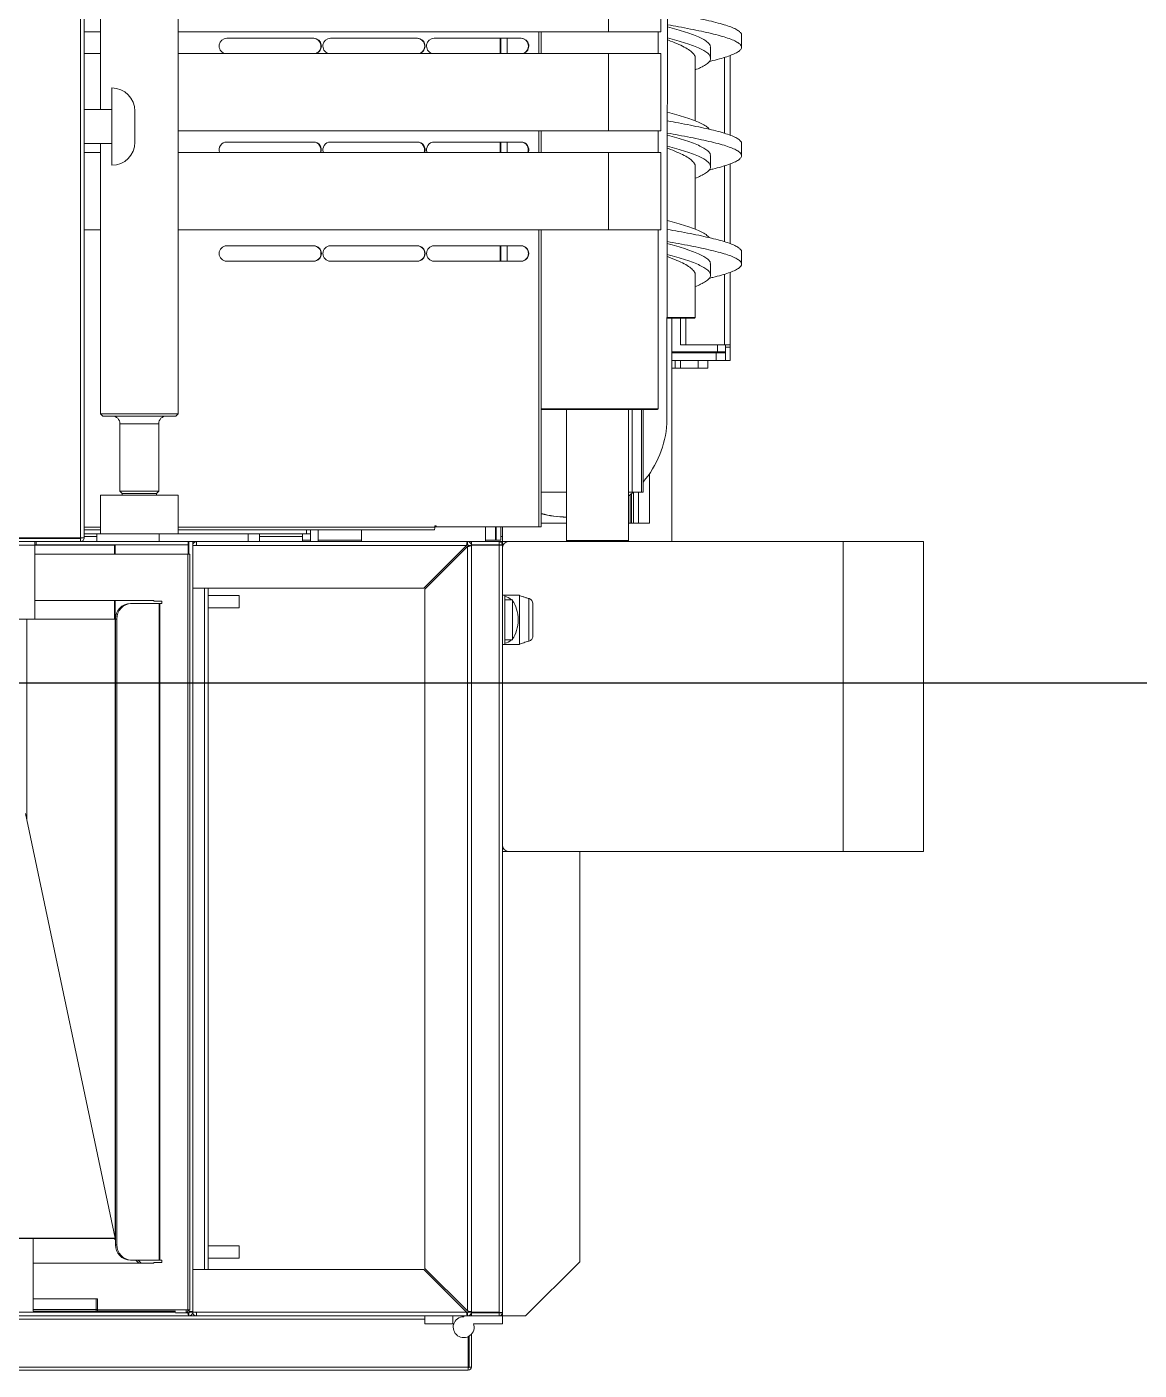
# Model space of a CAD drawing. Header units: millimetres. Extents: x 8553 to 64453, y 11523 to 72084.
# Drawn here: x 50456 to 51031, y 13649 to 14343 of the extents above; entities that cross this region are included whole.
import ezdxf

# ---------------------------------------------------------------- set-up
doc = ezdxf.new("R2010")
doc.units = ezdxf.units.MM
doc.layers.add('grey', color=254, linetype='Continuous')
doc.layers.add('tube_steam', color=140, linetype='Continuous')

msp = doc.modelspace()

# ---------------------------------------------------------------- linework, layer by layer
at = {"layer": 'grey', "linetype": 'Continuous', "lineweight": 15}
for p, q in [((50483.751, 14078.84), (50483.751, 16831.874)), ((50485.751, 16831.757), (50485.751, 14078.957)), ((50534.187, 14143.037), (50534.187, 16772.637)), ((50494.187, 16610.557), (50494.187, 14300.157)), ((50788.899, 15395.707), (50786.76, 14138.008)), ((50756.536, 14380.391), (50756.536, 14340.391)), ((50783.641, 14340.391), (50783.641, 14380.391)), ((50494.187, 14340.391), (50485.751, 14340.391)), ((50756.536, 14340.391), (50534.187, 14340.391)), ((50604.288, 14336.988), (50559.38, 14336.988)), ((50657.861, 14336.988), (50612.954, 14336.988)), ((50711.435, 14336.988), (50666.527, 14336.988)), ((50700.551, 14336.988), (50700.551, 14329.191)), ((50700.951, 14336.988), (50700.951, 14329.191)), ((50704.237, 14336.988), (50704.237, 14329.191)), ((50720.574, 14340.391), (50720.574, 14329.191)), ((50721.83, 14329.191), (50721.83, 14340.391)), ((50783.641, 14340.391), (50756.536, 14340.391)), ((50782.151, 14329.191), (50782.151, 14340.391)), ((50825.29, 14332.337), (50825.29, 14338.645)), ((50809.29, 14326.691), (50809.29, 14332.337)), ((50494.187, 14329.191), (50485.751, 14329.191)), ((50756.536, 14329.191), (50534.187, 14329.191)), ((50756.536, 14329.191), (50756.536, 14289.191)), ((50783.641, 14329.191), (50756.536, 14329.191)), ((50783.641, 14289.191), (50783.641, 14329.191)), ((50801.351, 14294.302), (50801.351, 14326.691)), ((50816.549, 14327.119), (50816.549, 14287.864)), ((50819.349, 14328.059), (50819.349, 14286.914)), ((50499.932, 14271.357), (50499.932, 14311.357)), ((50499.932, 14300.157), (50485.751, 14300.157)), ((50511.932, 14299.357), (50511.932, 14283.357)), ((50756.536, 14289.191), (50534.187, 14289.191)), ((50720.574, 14289.191), (50720.574, 14277.991)), ((50721.83, 14277.991), (50721.83, 14289.191)), ((50783.641, 14289.191), (50756.536, 14289.191)), ((50782.151, 14277.991), (50782.151, 14289.191)), ((50485.751, 14282.557), (50499.932, 14282.557)), ((50494.187, 14282.557), (50494.187, 14143.037)), ((50604.288, 14283.388), (50559.38, 14283.388)), ((50657.861, 14283.388), (50612.954, 14283.388)), ((50711.435, 14283.388), (50666.527, 14283.388)), ((50700.551, 14283.388), (50700.551, 14277.991)), ((50700.951, 14283.388), (50700.951, 14277.991)), ((50704.237, 14283.388), (50704.237, 14277.991)), ((50825.29, 14276.337), (50825.29, 14282.645)), ((50494.187, 14277.991), (50485.751, 14277.991)), ((50756.536, 14277.991), (50534.187, 14277.991)), ((50756.536, 14277.991), (50756.536, 14237.991)), ((50783.641, 14277.991), (50756.536, 14277.991)), ((50783.641, 14237.991), (50783.641, 14277.991)), ((50809.29, 14270.691), (50809.29, 14276.337)), ((50801.351, 14238.302), (50801.351, 14270.691)), ((50816.549, 14271.119), (50816.549, 14231.864)), ((50819.349, 14272.059), (50819.349, 14230.914)), ((50494.187, 14237.991), (50485.751, 14237.991)), ((50756.536, 14237.991), (50534.187, 14237.991)), ((50720.574, 14237.991), (50720.574, 14084.588)), ((50721.83, 14084.588), (50721.83, 14237.991)), ((50783.641, 14237.991), (50756.536, 14237.991)), ((50782.151, 14145.597), (50782.151, 14237.991)), ((50604.288, 14229.788), (50559.38, 14229.788)), ((50657.861, 14229.788), (50612.954, 14229.788)), ((50711.435, 14229.788), (50666.527, 14229.788)), ((50700.551, 14229.788), (50700.551, 14221.788)), ((50700.951, 14229.788), (50700.951, 14221.788)), ((50704.237, 14229.788), (50704.237, 14221.788)), ((50825.29, 14220.337), (50825.29, 14226.645)), ((50559.38, 14221.788), (50604.288, 14221.788)), ((50612.954, 14221.788), (50657.861, 14221.788)), ((50666.527, 14221.788), (50711.435, 14221.788)), ((50809.29, 14214.691), (50809.29, 14220.337)), ((50801.351, 14192.797), (50801.351, 14214.691)), ((50816.549, 14215.119), (50816.549, 14178.557)), ((50819.349, 14216.059), (50819.349, 14178.557)), ((50786.853, 14192.397), (50800.951, 14192.397)), ((50786.854, 14192.797), (50801.351, 14192.797)), ((50789.351, 14076.957), (50789.351, 14192.397)), ((50793.749, 14192.397), (50793.749, 14178.557)), ((50796.549, 14192.397), (50796.549, 14178.557)), ((50800.951, 14192.397), (50801.351, 14192.797)), ((50796.549, 14178.557), (50793.749, 14178.557)), ((50796.549, 14178.557), (50816.549, 14178.557)), ((50812.951, 14178.557), (50812.951, 14174.957)), ((50819.349, 14178.557), (50816.549, 14178.557)), ((50816.949, 14178.557), (50816.949, 14177.357)), ((50816.949, 14177.357), (50816.949, 14174.557)), ((50816.949, 14177.357), (50819.349, 14177.357)), ((50816.951, 14178.557), (50816.951, 14177.357)), ((50819.349, 14178.557), (50819.349, 14177.357)), ((50819.349, 14177.357), (50819.349, 14170.557)), ((50812.951, 14174.957), (50789.351, 14174.957)), ((50789.351, 14174.557), (50812.235, 14174.557)), ((50791.024, 14170.557), (50789.351, 14170.557)), ((50791.024, 14166.557), (50791.024, 14170.557)), ((50793.7, 14170.557), (50791.024, 14170.557)), ((50793.7, 14166.557), (50793.7, 14170.557)), ((50793.7, 14170.557), (50801.773, 14170.557)), ((50802.934, 14170.557), (50801.773, 14170.557)), ((50802.934, 14166.557), (50802.934, 14170.557)), ((50807.871, 14170.557), (50802.934, 14170.557)), ((50807.871, 14166.557), (50807.871, 14170.557)), ((50807.871, 14170.557), (50812.235, 14170.557)), ((50812.235, 14170.557), (50812.235, 14174.557)), ((50812.235, 14174.557), (50816.951, 14174.557)), ((50812.235, 14170.557), (50816.951, 14170.557)), ((50812.951, 14174.957), (50816.949, 14174.957)), ((50816.932, 14174.557), (50816.949, 14174.821)), ((50816.951, 14170.557), (50816.951, 14174.557)), ((50819.349, 14170.557), (50816.951, 14170.557)), ((50791.024, 14166.557), (50789.351, 14166.557)), ((50793.7, 14166.557), (50791.024, 14166.557)), ((50802.934, 14166.557), (50793.7, 14166.557)), ((50807.871, 14166.557), (50802.934, 14166.557)), ((50494.187, 14143.037), (50495.387, 14141.837)), ((50494.187, 14143.037), (50534.187, 14143.037)), ((50532.987, 14141.837), (50534.187, 14143.037)), ((50765.213, 14145.597), (50721.83, 14145.597)), ((50765.03, 14145.197), (50721.83, 14145.197)), ((50734.951, 14145.197), (50734.951, 14077.597)), ((50781.751, 14145.197), (50765.03, 14145.197)), ((50782.151, 14145.597), (50765.213, 14145.597)), ((50766.951, 14077.597), (50766.951, 14145.197)), ((50768.834, 14145.197), (50768.834, 14102.557)), ((50773.583, 14145.197), (50773.583, 14102.557)), ((50774.43, 14145.197), (50774.43, 14102.557)), ((50781.751, 14145.197), (50782.151, 14145.597)), ((50532.987, 14141.837), (50495.387, 14141.837)), ((50504.187, 14137.837), (50504.187, 14103.037)), ((50524.187, 14137.837), (50504.187, 14137.837)), ((50524.187, 14103.037), (50524.187, 14137.837)), ((50777.772, 14086.557), (50777.772, 14112.111)), ((50494.187, 14100.957), (50494.187, 14080.957)), ((50494.187, 14100.957), (50494.925, 14100.957)), ((50494.925, 14100.957), (50534.187, 14100.957)), ((50504.187, 14103.037), (50505.387, 14101.837)), ((50504.187, 14103.037), (50524.187, 14103.037)), ((50505.387, 14101.837), (50505.387, 14100.957)), ((50522.987, 14101.837), (50505.387, 14101.837)), ((50522.987, 14101.837), (50524.187, 14103.037)), ((50522.987, 14100.957), (50522.987, 14101.837)), ((50534.187, 14080.957), (50534.187, 14100.957)), ((50721.83, 14102.557), (50734.951, 14102.557)), ((50766.951, 14102.557), (50768.834, 14102.557)), ((50767.769, 14086.557), (50767.769, 14101.211)), ((50768.492, 14086.557), (50768.492, 14101.813)), ((50768.834, 14102.557), (50773.583, 14102.557)), ((50769.538, 14086.557), (50769.538, 14102.557)), ((50772.068, 14086.557), (50772.068, 14102.557)), ((50774.43, 14102.557), (50773.583, 14102.557)), ((50734.951, 14086.557), (50721.83, 14086.557)), ((50734.71, 14089.64), (50734.951, 14089.64)), ((50767.769, 14086.557), (50766.951, 14086.557)), ((50768.492, 14086.557), (50767.769, 14086.557)), ((50769.538, 14086.557), (50768.492, 14086.557)), ((50772.068, 14086.557), (50769.538, 14086.557)), ((50777.772, 14086.557), (50772.068, 14086.557)), ((50485.751, 14084.508), (50494.187, 14084.508)), ((50485.751, 14082.988), (50494.187, 14082.988)), ((50485.751, 14080.957), (50492.187, 14080.957)), ((50485.751, 14079.597), (50492.187, 14079.597)), ((50492.187, 14080.957), (50492.187, 14076.957)), ((50492.187, 14080.957), (50524.412, 14080.957)), ((50524.412, 14076.957), (50524.412, 14080.957)), ((50524.412, 14080.957), (50570.462, 14080.957)), ((50534.187, 14084.508), (50666.865, 14084.508)), ((50534.187, 14082.988), (50666.601, 14082.988)), ((50570.462, 14076.957), (50570.462, 14080.957)), ((50570.462, 14080.957), (50576.242, 14080.957)), ((50576.242, 14076.957), (50576.242, 14080.957)), ((50576.242, 14080.957), (50600.551, 14080.957)), ((50576.242, 14079.597), (50598.551, 14079.597)), ((50598.551, 14080.957), (50598.551, 14079.597)), ((50598.551, 14079.597), (50598.551, 14076.957)), ((50600.551, 14080.957), (50600.551, 14082.988)), ((50600.551, 14080.957), (50602.551, 14080.957)), ((50602.551, 14076.957), (50602.551, 14082.988)), ((50606.551, 14076.957), (50606.551, 14082.988)), ((50628.951, 14082.988), (50628.951, 14076.957)), ((50667.456, 14085.108), (50666.865, 14085.108)), ((50666.865, 14085.108), (50666.865, 14084.508)), ((50667.247, 14085.108), (50667.247, 14084.588)), ((50667.247, 14084.588), (50667.456, 14084.588)), ((50667.456, 14084.588), (50667.456, 14085.108)), ((50720.574, 14084.588), (50667.456, 14084.588)), ((50692.951, 14084.588), (50692.951, 14076.957)), ((50698.151, 14084.588), (50698.151, 14077.757)), ((50698.551, 14084.588), (50698.551, 14077.757)), ((50700.951, 14084.588), (50700.951, 14077.757)), ((50701.751, 14084.588), (50701.751, 14076.957)), ((50720.574, 14084.588), (50721.83, 14084.588)), ((49894.151, 14076.957), (50460.151, 14076.957)), ((49894.151, 14075.197), (50460.151, 14075.197)), ((50439.751, 14078.84), (50483.751, 14078.84)), ((50483.751, 14078.557), (50439.751, 14078.557)), ((50460.151, 14076.957), (50460.151, 14075.197)), ((50460.951, 14076.957), (50460.151, 14076.957)), ((50460.151, 14075.357), (50460.951, 14075.357)), ((50460.151, 14036.957), (50460.151, 14075.197)), ((50460.151, 14075.197), (50501.351, 14075.197)), ((50460.951, 14075.357), (50460.951, 14076.957)), ((50539.351, 14076.957), (50460.951, 14076.957)), ((50539.351, 14075.357), (50460.951, 14075.357)), ((50483.751, 14076.957), (50483.751, 14078.557)), ((50501.351, 14075.197), (50501.351, 14075.357)), ((50501.351, 14075.197), (50501.351, 14070.557)), ((50501.751, 14070.557), (50501.751, 14075.357)), ((50539.751, 14076.957), (50539.351, 14076.957)), ((50539.351, 14076.957), (50539.351, 14070.557)), ((50539.751, 14076.957), (50541.751, 14076.957)), ((50539.751, 14076.957), (50539.751, 14070.557)), ((50541.751, 14076.957), (50541.751, 14074.957)), ((50543.751, 14076.957), (50541.751, 14076.957)), ((50541.751, 14074.957), (50541.751, 14052.957)), ((50541.751, 14074.957), (50543.751, 14074.957)), ((50543.751, 14076.957), (50543.751, 14074.957)), ((50543.751, 14076.957), (50683.751, 14076.957)), ((50543.751, 14074.957), (50683.185, 14074.957)), ((50598.551, 14077.757), (50602.551, 14077.757)), ((50606.551, 14077.757), (50628.951, 14077.757)), ((50683.185, 14074.957), (50661.185, 14052.957)), ((50661.751, 14052.392), (50683.751, 14074.392)), ((50683.751, 14075.357), (50683.751, 14076.957)), ((50685.751, 14076.957), (50683.751, 14076.957)), ((50683.751, 14074.392), (50683.751, 13679.523)), ((50684.151, 14074.957), (50685.751, 14074.957)), ((50700.071, 14076.957), (50685.751, 14076.957)), ((50685.751, 14076.957), (50685.751, 14075.357)), ((50700.071, 14075.357), (50685.751, 14075.357)), ((50685.751, 14075.074), (50685.751, 13678.84)), ((50700.071, 14075.074), (50685.751, 14075.074)), ((50692.951, 14077.757), (50698.151, 14077.757)), ((50698.151, 14077.757), (50698.551, 14077.757)), ((50700.951, 14077.757), (50698.551, 14077.757)), ((50700.071, 14076.957), (50701.751, 14076.957)), ((50700.071, 14076.957), (50700.071, 14075.357)), ((50700.071, 14075.074), (50700.071, 13678.84)), ((50700.151, 14075.277), (50701.751, 14075.277)), ((50700.951, 14079.517), (50701.751, 14079.517)), ((50701.751, 14076.957), (50701.751, 14075.277)), ((50701.751, 14076.957), (50704.951, 14076.957)), ((50701.751, 14075.277), (50701.751, 13678.637)), ((50877.751, 14076.957), (50704.951, 14076.957)), ((50734.951, 14077.597), (50735.351, 14077.197)), ((50758.264, 14077.597), (50734.951, 14077.597)), ((50758.082, 14077.197), (50735.351, 14077.197)), ((50740.951, 14077.197), (50740.951, 14076.957)), ((50766.551, 14077.197), (50758.082, 14077.197)), ((50766.951, 14077.597), (50758.264, 14077.597)), ((50760.951, 14076.957), (50760.951, 14077.197)), ((50766.551, 14077.197), (50766.951, 14077.597)), ((50877.751, 14076.957), (50877.751, 13916.957)), ((50919.351, 14076.957), (50877.751, 14076.957)), ((50919.351, 14076.957), (50919.351, 13916.957)), ((50460.151, 14070.557), (50539.206, 14070.557)), ((50539.206, 14070.557), (50539.206, 13680.157)), ((50539.206, 14070.557), (50540.362, 14070.557)), ((50540.362, 14070.557), (50540.362, 13680.157)), ((50541.751, 14052.957), (50661.185, 14052.957)), ((50541.751, 14052.957), (50541.751, 13700.957)), ((50547.831, 14052.957), (50547.831, 13700.957)), ((50549.751, 14052.957), (50549.751, 13700.957)), ((50661.751, 14052.392), (50661.751, 13701.523)), ((50460.151, 14046.557), (50521.68, 14046.557)), ((50501.351, 14046.557), (50501.351, 14036.957)), ((50501.751, 13717.523), (50501.751, 14046.557)), ((50509.574, 14044.957), (50510.244, 14044.957)), ((50510.244, 14044.957), (50524.495, 14044.957)), ((50521.68, 14046.557), (50521.68, 14046.157)), ((50525.851, 14046.157), (50521.68, 14046.157)), ((50524.495, 14044.957), (50524.495, 13705.757)), ((50524.799, 14044.957), (50524.495, 14044.957)), ((50524.799, 13705.757), (50524.799, 14044.957)), ((50524.799, 14044.957), (50525.851, 14044.957)), ((50525.851, 14044.957), (50525.851, 14046.157)), ((50565.751, 14049.157), (50549.751, 14049.157)), ((50565.751, 14049.157), (50565.751, 14042.757)), ((50701.751, 14049.357), (50702.951, 14049.357)), ((50702.951, 14049.357), (50702.951, 14023.757)), ((50702.951, 14049.357), (50710.458, 14049.357)), ((50706.951, 14046.957), (50702.951, 14046.957)), ((50706.951, 14046.957), (50706.951, 14026.157)), ((50710.551, 14049.197), (50710.551, 14049.168)), ((50710.551, 14023.947), (50710.551, 14049.168)), ((50715.492, 14025.58), (50715.492, 14047.534)), ((50717.43, 14028.006), (50717.43, 14045.109)), ((50549.751, 14042.757), (50565.751, 14042.757)), ((49894.151, 14036.957), (50460.151, 14036.957)), ((50456.1, 13933.017), (50456.1, 14036.957)), ((50501.351, 14036.957), (50460.151, 14036.957)), ((50501.351, 14036.957), (50501.751, 14036.957)), ((50502.561, 14036.957), (50501.892, 14036.957)), ((50501.892, 13713.757), (50501.892, 14036.957)), ((50502.561, 13713.757), (50502.561, 14036.957)), ((50702.951, 14026.157), (50706.951, 14026.157)), ((50701.751, 14023.757), (50702.951, 14023.757)), ((50702.951, 14023.757), (50710.458, 14023.757)), ((50710.551, 14023.947), (50710.551, 14023.917)), ((50455.351, 13936.56), (50501.751, 13717.201)), ((50701.751, 13916.957), (50704.951, 13916.957)), ((50877.751, 13916.957), (50704.951, 13916.957)), ((50741.751, 13916.957), (50741.751, 13704.957)), ((50919.351, 13916.957), (50877.751, 13916.957)), ((50459.351, 13716.957), (49894.316, 13716.957)), ((50208.421, 13717.201), (50501.751, 13717.201)), ((50459.351, 13679.357), (50459.351, 13716.957)), ((50459.351, 13716.957), (50501.185, 13716.957)), ((50501.892, 13716.25), (50501.185, 13716.957)), ((50501.751, 13716.957), (50501.185, 13716.957)), ((50501.751, 13717.523), (50501.892, 13717.382)), ((50501.751, 13717.523), (50501.751, 13716.957)), ((50501.892, 13713.757), (50502.561, 13713.757)), ((50565.751, 13713.157), (50549.751, 13713.157)), ((50565.751, 13713.157), (50565.751, 13706.757)), ((50510.244, 13705.757), (50509.574, 13705.757)), ((50524.495, 13705.757), (50510.244, 13705.757)), ((50513.985, 13704.157), (50512.385, 13705.757)), ((50513.516, 13705.757), (50515.116, 13704.157)), ((50524.495, 13705.757), (50524.799, 13705.757)), ((50525.851, 13705.757), (50524.799, 13705.757)), ((50525.851, 13704.557), (50525.851, 13705.757)), ((50549.751, 13706.757), (50565.751, 13706.757)), ((50741.751, 13704.957), (50713.751, 13676.957)), ((50521.68, 13704.157), (50459.351, 13704.157)), ((50521.68, 13704.557), (50521.68, 13704.157)), ((50521.68, 13704.557), (50525.851, 13704.557)), ((50541.751, 13700.957), (50541.751, 13678.957)), ((50661.185, 13700.957), (50541.751, 13700.957)), ((50661.185, 13700.957), (50683.185, 13678.957)), ((50683.751, 13679.523), (50661.751, 13701.523)), ((50459.351, 13685.757), (50491.893, 13685.757)), ((50491.893, 13685.757), (50491.893, 13680.317)), ((50491.893, 13685.757), (50492.663, 13685.757)), ((50492.663, 13685.757), (50492.663, 13680.317)), ((50532.919, 13678.957), (49856.316, 13678.957)), ((50459.351, 13680.317), (50491.893, 13680.317)), ((50532.919, 13679.357), (50459.351, 13679.357)), ((50492.663, 13680.317), (50491.893, 13680.317)), ((50492.594, 13680.157), (50492.594, 13679.357)), ((50492.594, 13680.157), (50528.432, 13680.157)), ((50539.206, 13680.157), (50528.432, 13680.157)), ((50532.793, 13678.557), (50538.387, 13678.557)), ((50538.387, 13678.557), (50538.387, 13680.157)), ((50539.185, 13678.957), (50538.965, 13678.957)), ((50539.045, 13679.097), (50539.185, 13678.957)), ((50539.206, 13680.157), (50540.362, 13680.157)), ((50539.308, 13679.966), (50539.351, 13679.923)), ((50539.351, 13680.157), (50539.351, 13679.923)), ((50539.751, 13679.523), (50539.351, 13679.923)), ((50539.751, 13680.157), (50539.751, 13679.523)), ((50539.751, 13678.557), (50539.751, 13676.957)), ((50540.151, 13678.957), (50541.751, 13678.957)), ((50543.751, 13678.957), (50541.751, 13678.957)), ((50543.751, 13678.957), (50543.751, 13676.957)), ((50683.185, 13678.957), (50543.751, 13678.957)), ((50683.751, 13678.557), (50683.751, 13676.957)), ((50684.151, 13678.957), (50685.751, 13678.957)), ((50700.071, 13678.84), (50685.751, 13678.84)), ((50700.071, 13678.557), (50685.751, 13678.557)), ((50685.751, 13676.957), (50685.751, 13678.557)), ((50700.071, 13676.957), (50700.071, 13678.557)), ((50700.151, 13678.637), (50701.751, 13678.637)), ((50701.751, 13678.637), (50701.751, 13676.957)), ((50539.751, 13676.957), (49855.751, 13676.957)), ((50661.751, 13675.357), (49871.351, 13675.357)), ((50543.751, 13676.957), (50539.751, 13676.957)), ((50683.751, 13676.957), (50543.751, 13676.957)), ((50661.751, 13676.957), (50661.751, 13672.957)), ((50661.751, 13672.957), (50676.151, 13672.957)), ((50676.151, 13672.957), (50676.151, 13676.957)), ((50676.151, 13672.957), (50676.659, 13672.957)), ((50681.751, 13676.957), (50681.751, 13676.557)), ((50683.751, 13676.957), (50685.751, 13676.957)), ((50700.071, 13676.957), (50685.751, 13676.957)), ((50686.842, 13672.957), (50701.751, 13672.957)), ((50700.071, 13676.957), (50701.751, 13676.957)), ((50701.751, 13676.957), (50713.751, 13676.957)), ((50701.751, 13676.957), (50701.751, 13672.957)), ((50684.151, 13666.32), (50684.151, 13650.557)), ((50684.551, 13650.557), (50684.551, 13666.54)), ((50685.751, 13650.557), (50685.751, 13667.53)), ((49871.351, 13650.557), (50684.151, 13650.557)), ((50684.151, 13650.557), (50684.151, 13650.157)), ((50684.151, 13650.157), (50684.151, 13648.957)), ((50684.551, 13650.557), (50685.751, 13650.557)), ((50684.151, 13648.957), (49871.351, 13648.957))]:
    msp.add_line(p, q, dxfattribs=at)
at = {"layer": 'grey', "linetype": 'Continuous', "lineweight": 15, "flags": 128}
for points in [[(50766.951, 14100.557), (50767.716, 14101.168), (50769.351, 14102.557)], [(50492.663, 13680.317), (50492.665, 13680.286), (50492.669, 13680.256), (50492.676, 13680.228), (50492.686, 13680.204), (50492.698, 13680.184), (50492.711, 13680.169), (50492.725, 13680.16), (50492.74, 13680.157)], [(50538.387, 13678.557), (50538.575, 13678.596), (50538.756, 13678.709), (50538.922, 13678.894), (50539.068, 13679.143), (50539.188, 13679.446), (50539.277, 13679.792), (50539.331, 13680.157)]]:
    msp.add_lwpolyline(points, dxfattribs=at)
at = {"layer": 'grey', "linetype": 'Continuous', "lineweight": 15}
for centre, radius, start, end in [((50559.434, 14332.982), 4.006, 90.773374, 251.134015), ((50604.025, 14332.982), 4.006, 288.865985, 89.226626), ((50604.234, 14332.982), 4.006, 288.865985, 89.226626), ((50613.008, 14332.982), 4.006, 90.773374, 251.134015), ((50657.599, 14332.982), 4.006, 288.865985, 89.226626), ((50657.807, 14332.982), 4.006, 288.865985, 89.226626), ((50666.582, 14332.982), 4.006, 90.773374, 251.134015), ((50711.172, 14332.982), 4.006, 288.865985, 89.226626), ((50711.381, 14332.982), 4.006, 288.865985, 89.226626), ((50499.932, 14299.357), 12, 0, 90), ((50499.932, 14283.357), 12, 270, 0), ((50559.432, 14279.392), 3.996, 90.740265, 200.509165), ((50604.028, 14279.392), 3.996, 339.490835, 89.259735), ((50604.248, 14279.4), 3.988, 339.32244, 89.428131), ((50613.006, 14279.392), 3.996, 90.740265, 200.509165), ((50657.601, 14279.392), 3.996, 339.490835, 89.259735), ((50657.821, 14279.4), 3.988, 339.32244, 89.428131), ((50666.579, 14279.392), 3.996, 90.740265, 200.509165), ((50711.175, 14279.392), 3.996, 339.490835, 89.259735), ((50711.395, 14279.4), 3.988, 339.32244, 89.428131), ((50559.427, 14225.788), 4, 90.668432, 269.331568), ((50604.033, 14225.788), 4, 270.668432, 89.331568), ((50604.241, 14225.788), 4, 270.668432, 89.331568), ((50613.001, 14225.788), 4, 90.668432, 269.331568), ((50657.606, 14225.788), 4, 270.668432, 89.331568), ((50657.814, 14225.788), 4, 270.668432, 89.331568), ((50666.574, 14225.788), 4, 90.668432, 269.331568), ((50711.18, 14225.788), 4, 270.668432, 89.331568), ((50711.388, 14225.788), 4, 270.668432, 89.331568), ((50812.551, 14174.957), 0.4, 270, 0), ((50500.187, 14137.837), 4, 0, 90), ((50528.187, 14137.837), 4, 90, 180), ((50734.602, 14141.607), 52.282, 319.622654, 356.053019), ((50735.38, 14140.681), 51.042, 254.6045, 269.517666), ((50734.712, 14140.678), 51.039, 255.380376, 269.997846), ((50664.478, 14084.139), 2.415, 331.518387, 8.779461), ((50543.751, 14074.957), 2, 90, 180), ((50543.751, 14074.957), 0.4, 90, 180), ((50683.751, 14074.957), 2, 0, 90), ((50683.751, 14074.957), 0.4, 0, 90), ((50704.951, 14073.757), 3.2, 90, 180), ((50509.736, 14037.113), 7.846, 91.183712, 181.136711), ((50510.406, 14037.113), 7.846, 91.183712, 181.136711), ((50704.951, 13920.157), 3.2, 180, 270), ((50509.736, 13713.602), 7.846, 178.863289, 268.816288), ((50510.406, 13713.602), 7.846, 178.863289, 268.816288), ((50495.147, 13680.293), 3.254, 179.567171, 196.704834), ((50539.751, 13678.957), 2, 270, 0), ((50539.751, 13678.957), 0.4, 270, 0), ((50543.751, 13678.957), 2, 180, 270), ((50543.751, 13678.957), 0.4, 180, 270), ((50683.751, 13678.957), 2, 270, 0), ((50683.751, 13678.957), 0.4, 270, 0), ((50681.751, 13671.157), 5.4, 90, 19.471221), ((50684.151, 13650.557), 0.4, 270, 0), ((50684.151, 13650.557), 1.6, 270, 0)]:
    msp.add_arc(centre, radius, start, end, dxfattribs=at)
for centre, major_axis, start_param, end_param in [((50702.951, 14036.557), (0, 12), -0.5223148, 0), ((50702.951, 14036.557), (0, -12), 0.6154797, 2.5261129), ((50710.458, 14049.197), (0, 0.16), 4.712389, 6.2831853), ((50702.951, 14036.557), (0, -12), 0, 0.5223148), ((50710.458, 14023.917), (0, -0.16), 0, 1.5707963)]:
    msp.add_ellipse(centre, major_axis=major_axis, ratio=0.5773503, start_param=start_param, end_param=end_param, dxfattribs=at)
for points, knots in [([(50787.121, 14350.25), (50789.013, 14349.911), (50793.077, 14349.184), (50798.937, 14348.069), (50804.644, 14346.9), (50809.811, 14345.735), (50814.354, 14344.568), (50818.197, 14343.4), (50821.267, 14342.236), (50823.542, 14341.067), (50824.862, 14339.901), (50825.414, 14339.094), (50825.269, 14338.675), (50825.258, 14338.645)], [0, 0, 0, 0, 0.087561, 0.1880594, 0.2886379, 0.3891144, 0.4896565, 0.5901986, 0.6906751, 0.7912536, 0.891752, 0.9922504, 1, 1, 1, 1]), ([(50787.111, 14343.944), (50789.006, 14343.604), (50793.073, 14342.876), (50798.937, 14341.76), (50804.644, 14340.591), (50809.811, 14339.427), (50814.354, 14338.259), (50818.196, 14337.092), (50821.271, 14335.927), (50823.526, 14334.758), (50824.922, 14333.593), (50825.436, 14332.427), (50825.059, 14331.258), (50823.797, 14330.093), (50821.67, 14328.926), (50818.726, 14327.758), (50814.967, 14326.594), (50811.548, 14325.669), (50809.199, 14325.136), (50808.563, 14324.992)], [0, 0, 0, 0, 0.0537241, 0.1152687, 0.1768624, 0.2383936, 0.299965, 0.3615363, 0.4230676, 0.4846612, 0.5462058, 0.6077505, 0.6693441, 0.7308753, 0.7924467, 0.8540181, 0.9155493, 0.9771429, 1, 1, 1, 1]), ([(50787.099, 14337.189), (50788.7, 14336.753), (50792.014, 14335.851), (50796.506, 14334.48), (50800.557, 14333.079), (50803.929, 14331.68), (50806.551, 14330.281), (50808.355, 14328.88), (50809.297, 14327.479), (50809.353, 14326.08), (50808.527, 14324.681), (50806.817, 14323.28), (50804.461, 14321.942), (50802.336, 14321.071), (50801.351, 14320.668)], [0, 0, 0, 0, 0.0791952, 0.1639572, 0.2487193, 0.3334382, 0.4181571, 0.5029192, 0.5876813, 0.6724002, 0.7571191, 0.8418812, 0.9266432, 1, 1, 1, 1]), ([(50787.109, 14342.832), (50788.706, 14342.397), (50792.017, 14341.496), (50796.506, 14340.126), (50800.557, 14338.725), (50803.927, 14337.326), (50806.558, 14335.927), (50808.329, 14334.526), (50809.239, 14333.328), (50809.196, 14332.599), (50809.181, 14332.336)], [0, 0, 0, 0, 0.12440278, 0.25782158, 0.39124039, 0.52459124, 0.65794208, 0.79136089, 0.92477969, 1, 1, 1, 1]), ([(50801.324, 14326.691), (50801.333, 14326.721), (50801.511, 14327.335), (50800.857, 14328.531), (50799.295, 14330.281), (50796.624, 14332.031), (50793.055, 14333.781), (50789.801, 14335.136), (50787.628, 14335.908), (50787.097, 14336.097)], [0, 0, 0, 0, 0.0095226, 0.1955891, 0.3816495, 0.5677047, 0.7537562, 0.9398052, 1, 1, 1, 1]), ([(50787.034, 14298.807), (50788.657, 14298.365), (50791.993, 14297.457), (50796.507, 14296.08), (50800.554, 14294.679), (50803.939, 14293.28), (50806.514, 14291.881), (50808.06, 14290.787), (50808.436, 14290.16), (50808.532, 14290)], [0, 0, 0, 0, 0.1506283, 0.3096457, 0.4686632, 0.6275996, 0.786536, 0.9455534, 1, 1, 1, 1]), ([(50787.015, 14287.961), (50788.943, 14287.616), (50793.043, 14286.882), (50798.937, 14285.76), (50804.644, 14284.591), (50809.811, 14283.427), (50814.354, 14282.259), (50818.196, 14281.092), (50821.271, 14279.927), (50823.526, 14278.758), (50824.922, 14277.593), (50825.436, 14276.427), (50825.059, 14275.258), (50823.797, 14274.093), (50821.67, 14272.926), (50818.726, 14271.758), (50814.967, 14270.594), (50811.548, 14269.669), (50809.199, 14269.136), (50808.563, 14268.992)], [0, 0, 0, 0, 0.0545825, 0.1160713, 0.1776091, 0.2390845, 0.3006, 0.3621155, 0.4235909, 0.4851287, 0.5466175, 0.6081063, 0.6696441, 0.7311195, 0.792635, 0.8541505, 0.9156259, 0.9771637, 1, 1, 1, 1]), ([(50787.026, 14294.267), (50788.95, 14293.923), (50793.046, 14293.19), (50798.937, 14292.069), (50804.644, 14290.9), (50809.811, 14289.735), (50814.354, 14288.568), (50818.197, 14287.4), (50821.267, 14286.236), (50823.542, 14285.067), (50824.862, 14283.901), (50825.414, 14283.094), (50825.269, 14282.675), (50825.258, 14282.645)], [0, 0, 0, 0, 0.0889118, 0.1892615, 0.289691, 0.3900188, 0.4904121, 0.5908053, 0.6911331, 0.7915627, 0.8919123, 0.9922619, 1, 1, 1, 1]), ([(50787.004, 14281.215), (50788.637, 14280.771), (50791.984, 14279.86), (50796.506, 14278.48), (50800.556, 14277.079), (50803.929, 14275.68), (50806.551, 14274.281), (50808.355, 14272.88), (50809.297, 14271.479), (50809.353, 14270.08), (50808.527, 14268.681), (50806.817, 14267.28), (50804.461, 14265.942), (50802.336, 14265.071), (50801.351, 14264.668)], [0, 0, 0, 0, 0.0806635, 0.1652904, 0.2499174, 0.3345012, 0.419085, 0.5037119, 0.5883388, 0.6729226, 0.7575064, 0.8421333, 0.9267602, 1, 1, 1, 1]), ([(50787.013, 14286.858), (50788.644, 14286.415), (50791.987, 14285.504), (50796.506, 14284.126), (50800.557, 14282.725), (50803.927, 14281.326), (50806.558, 14279.927), (50808.329, 14278.526), (50809.239, 14277.328), (50809.196, 14276.599), (50809.181, 14276.336)], [0, 0, 0, 0, 0.1265986, 0.2596828, 0.392767, 0.5257835, 0.6587999, 0.7918841, 0.9249683, 1, 1, 1, 1]), ([(50801.324, 14270.691), (50801.333, 14270.721), (50801.511, 14271.335), (50800.857, 14272.531), (50799.295, 14274.281), (50796.623, 14276.031), (50793.055, 14277.781), (50789.772, 14279.147), (50787.566, 14279.931), (50787.002, 14280.131)], [0, 0, 0, 0, 0.009488, 0.19488, 0.3802657, 0.5656464, 0.7510233, 0.9363977, 1, 1, 1, 1]), ([(50786.939, 14242.833), (50788.594, 14242.383), (50791.964, 14241.466), (50796.507, 14240.08), (50800.554, 14238.679), (50803.939, 14237.28), (50806.514, 14235.881), (50808.06, 14234.787), (50808.436, 14234.16), (50808.532, 14234)], [0, 0, 0, 0, 0.1531658, 0.3117082, 0.4702505, 0.6287121, 0.7871737, 0.9457161, 1, 1, 1, 1]), ([(50786.931, 14238.285), (50788.887, 14237.934), (50793.015, 14237.196), (50798.937, 14236.069), (50804.644, 14234.9), (50809.811, 14233.735), (50814.354, 14232.568), (50818.197, 14231.4), (50821.267, 14230.236), (50823.542, 14229.067), (50824.862, 14227.901), (50825.414, 14227.094), (50825.269, 14226.675), (50825.258, 14226.645)], [0, 0, 0, 0, 0.0902587, 0.19046, 0.2907411, 0.3909206, 0.4911654, 0.5914102, 0.6915897, 0.7918708, 0.8920721, 0.9922733, 1, 1, 1, 1]), ([(50786.918, 14230.885), (50788.581, 14230.432), (50791.957, 14229.513), (50796.506, 14228.126), (50800.557, 14226.725), (50803.927, 14225.326), (50806.558, 14223.927), (50808.329, 14222.526), (50809.239, 14221.328), (50809.196, 14220.599), (50809.181, 14220.336)], [0, 0, 0, 0, 0.1287834, 0.2615347, 0.394286, 0.5269697, 0.6596534, 0.7924047, 0.925156, 1, 1, 1, 1]), ([(50786.92, 14231.978), (50788.88, 14231.627), (50793.012, 14230.888), (50798.937, 14229.76), (50804.644, 14228.591), (50809.811, 14227.427), (50814.354, 14226.259), (50818.196, 14225.092), (50821.271, 14223.927), (50823.526, 14222.758), (50824.922, 14221.593), (50825.436, 14220.427), (50825.059, 14219.258), (50823.797, 14218.093), (50821.67, 14216.926), (50818.726, 14215.758), (50814.967, 14214.594), (50811.548, 14213.669), (50809.199, 14213.136), (50808.563, 14212.992)], [0, 0, 0, 0, 0.0554394, 0.1168725, 0.1783545, 0.2397742, 0.3012339, 0.3626937, 0.4241134, 0.4855954, 0.5470284, 0.6084615, 0.6699435, 0.7313632, 0.7928229, 0.8542827, 0.9157024, 0.9771844, 1, 1, 1, 1]), ([(50801.324, 14214.691), (50801.333, 14214.721), (50801.511, 14215.335), (50800.857, 14216.531), (50799.295, 14218.281), (50796.623, 14220.031), (50793.056, 14221.781), (50789.742, 14223.159), (50787.503, 14223.953), (50786.907, 14224.165)], [0, 0, 0, 0, 0.0094538, 0.194176, 0.3788919, 0.5636029, 0.7483101, 0.9330148, 1, 1, 1, 1]), ([(50786.909, 14225.242), (50788.575, 14224.788), (50791.954, 14223.868), (50796.507, 14222.48), (50800.556, 14221.079), (50803.929, 14219.68), (50806.551, 14218.281), (50808.355, 14216.88), (50809.297, 14215.479), (50809.353, 14214.08), (50808.527, 14212.681), (50806.817, 14211.28), (50804.461, 14209.942), (50802.336, 14209.071), (50801.351, 14208.668)], [0, 0, 0, 0, 0.0821273, 0.1666194, 0.2511116, 0.3355607, 0.4200099, 0.504502, 0.5889942, 0.6734433, 0.7578925, 0.8423846, 0.9268768, 1, 1, 1, 1]), ([(50683.751, 14076.957), (50683.709, 14076.934), (50683.627, 14076.889), (50683.504, 14076.533), (50683.38, 14076.011), (50683.274, 14075.451), (50683.209, 14075.09), (50683.185, 14074.957)], [0, 0, 0, 0, 0.2181749, 0.4363498, 0.6545151, 0.8726803, 1, 1, 1, 1]), ([(50683.751, 14074.392), (50683.979, 14074.433), (50684.436, 14074.515), (50685.043, 14074.638), (50685.496, 14074.762), (50685.721, 14074.868), (50685.743, 14074.933), (50685.751, 14074.957)], [0, 0, 0, 0, 0.2181749, 0.4363498, 0.6545151, 0.8726803, 1, 1, 1, 1]), ([(50715.492, 14047.534), (50714.959, 14047.684), (50713.88, 14047.988), (50712.11, 14048.632), (50711.152, 14048.961), (50710.551, 14049.168)], [0, 0, 0, 0, 0.2655345, 0.5386687, 1, 1, 1, 1]), ([(50717.43, 14045.109), (50717.396, 14045.499), (50717.334, 14046.194), (50716.752, 14046.978), (50716.069, 14047.371), (50715.594, 14047.505), (50715.492, 14047.534)], [0, 0, 0, 0, 0.3593504, 0.639725, 0.9220511, 1, 1, 1, 1]), ([(50710.551, 14023.947), (50710.868, 14024.05), (50711.512, 14024.26), (50713.083, 14024.858), (50714.549, 14025.297), (50715.492, 14025.58)], [0, 0, 0, 0, 0.2570305, 0.5222537, 1, 1, 1, 1]), ([(50715.492, 14025.58), (50715.792, 14025.681), (50716.392, 14025.882), (50717.053, 14026.472), (50717.388, 14027.195), (50717.418, 14027.776), (50717.43, 14028.006)], [0, 0, 0, 0, 0.2354957, 0.4701003, 0.7910601, 1, 1, 1, 1]), ([(50539.185, 13678.957), (50539.226, 13678.729), (50539.308, 13678.272), (50539.432, 13677.665), (50539.555, 13677.212), (50539.662, 13676.987), (50539.727, 13676.965), (50539.751, 13676.957)], [0, 0, 0, 0, 0.2181749, 0.4363498, 0.6545151, 0.8726803, 1, 1, 1, 1]), ([(50541.751, 13678.957), (50541.728, 13678.998), (50541.682, 13679.081), (50541.326, 13679.204), (50540.804, 13679.328), (50540.244, 13679.434), (50539.883, 13679.499), (50539.751, 13679.523)], [0, 0, 0, 0, 0.2181749, 0.4363498, 0.6545151, 0.8726803, 1, 1, 1, 1]), ([(50683.185, 13678.957), (50683.226, 13678.729), (50683.308, 13678.272), (50683.432, 13677.665), (50683.555, 13677.212), (50683.662, 13676.987), (50683.727, 13676.965), (50683.751, 13676.957)], [0, 0, 0, 0, 0.2181749, 0.4363498, 0.6545151, 0.8726803, 1, 1, 1, 1]), ([(50685.751, 13678.957), (50685.728, 13678.998), (50685.682, 13679.081), (50685.326, 13679.204), (50684.804, 13679.328), (50684.244, 13679.434), (50683.883, 13679.499), (50683.751, 13679.523)], [0, 0, 0, 0, 0.2181749, 0.4363498, 0.6545151, 0.8726803, 1, 1, 1, 1])]:
    msp.add_open_spline(points, degree=3, knots=knots, dxfattribs=at)
for points in [[(50485.751, 14078.957), (50485.721, 14078.947), (50485.66, 14078.928), (50485.198, 14078.899), (50484.537, 14078.869), (50484.013, 14078.85), (50483.751, 14078.84)], [(50483.751, 14078.557), (50483.803, 14078.563), (50483.908, 14078.575), (50484.04, 14078.668), (50484.133, 14078.8), (50484.145, 14078.905), (50484.151, 14078.957)], [(50483.751, 14076.957), (50484.013, 14076.987), (50484.537, 14077.047), (50485.198, 14077.51), (50485.66, 14078.171), (50485.721, 14078.695), (50485.751, 14078.957)], [(50683.751, 14075.357), (50683.703, 14075.351), (50683.609, 14075.339), (50683.468, 14075.247), (50683.326, 14075.114), (50683.232, 14075.01), (50683.185, 14074.957)], [(50683.751, 14074.392), (50683.803, 14074.439), (50683.908, 14074.533), (50684.04, 14074.674), (50684.133, 14074.816), (50684.145, 14074.91), (50684.151, 14074.957)], [(50701.751, 14075.277), (50701.725, 14075.497), (50701.675, 14075.938), (50701.286, 14076.493), (50700.731, 14076.881), (50700.291, 14076.932), (50700.071, 14076.957)], [(50700.151, 14075.277), (50700.149, 14075.288), (50700.147, 14075.309), (50700.129, 14075.335), (50700.102, 14075.354), (50700.081, 14075.356), (50700.071, 14075.357)], [(50700.071, 14075.074), (50700.291, 14075.091), (50700.731, 14075.125), (50701.286, 14075.176), (50701.675, 14075.226), (50701.725, 14075.26), (50701.751, 14075.277)], [(50700.071, 14075.074), (50700.081, 14075.091), (50700.102, 14075.125), (50700.129, 14075.176), (50700.147, 14075.226), (50700.149, 14075.26), (50700.151, 14075.277)], [(50539.185, 13678.957), (50539.232, 13678.905), (50539.326, 13678.8), (50539.468, 13678.668), (50539.609, 13678.575), (50539.703, 13678.563), (50539.751, 13678.557)], [(50540.151, 13678.957), (50540.145, 13679.004), (50540.133, 13679.099), (50540.04, 13679.24), (50539.908, 13679.381), (50539.803, 13679.476), (50539.751, 13679.523)], [(50683.185, 13678.957), (50683.232, 13678.905), (50683.326, 13678.8), (50683.468, 13678.668), (50683.609, 13678.575), (50683.703, 13678.563), (50683.751, 13678.557)], [(50684.151, 13678.957), (50684.145, 13679.004), (50684.133, 13679.099), (50684.04, 13679.24), (50683.908, 13679.381), (50683.803, 13679.476), (50683.751, 13679.523)], [(50701.751, 13678.637), (50701.725, 13678.654), (50701.675, 13678.688), (50701.286, 13678.739), (50700.731, 13678.789), (50700.291, 13678.823), (50700.071, 13678.84)], [(50700.151, 13678.637), (50700.149, 13678.654), (50700.147, 13678.688), (50700.129, 13678.739), (50700.102, 13678.789), (50700.081, 13678.823), (50700.071, 13678.84)], [(50700.071, 13676.957), (50700.291, 13676.982), (50700.731, 13677.033), (50701.286, 13677.421), (50701.675, 13677.977), (50701.725, 13678.417), (50701.751, 13678.637)], [(50700.071, 13678.557), (50700.081, 13678.558), (50700.102, 13678.561), (50700.129, 13678.579), (50700.147, 13678.606), (50700.149, 13678.627), (50700.151, 13678.637)]]:
    msp.add_open_spline(points, degree=3, dxfattribs=at)
at = {"layer": 'tube_steam'}
msp.add_line((52388.431, 14003.844), (49456.39, 14003.844), dxfattribs=at)

doc.saveas('drawing.dxf')
